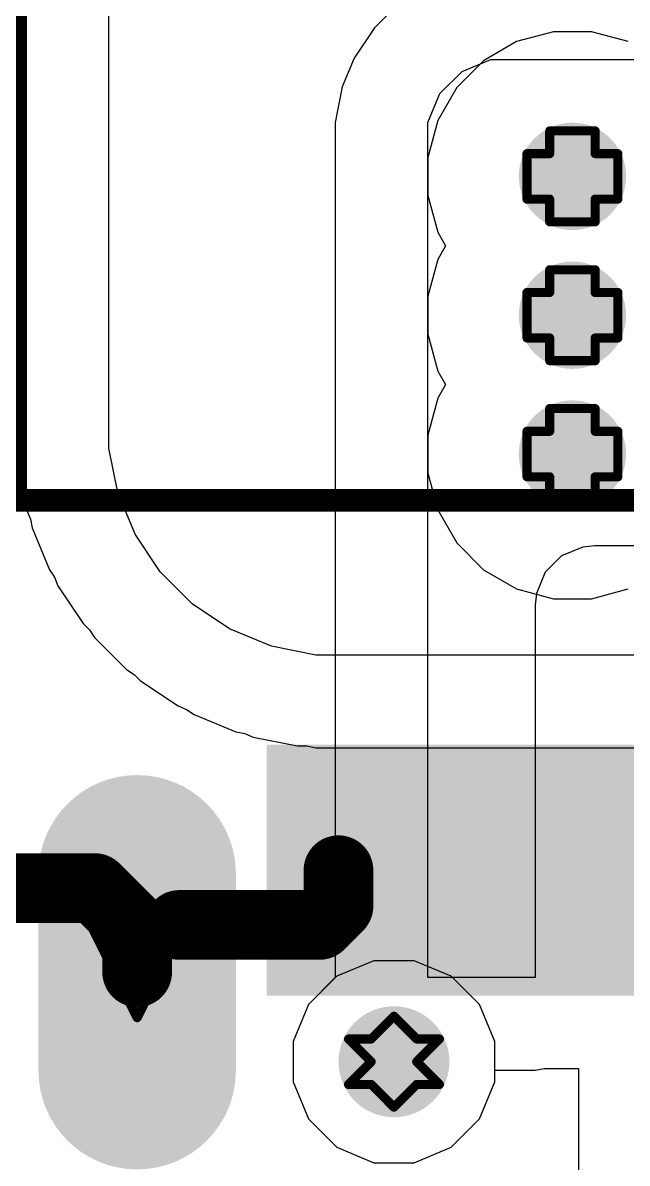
# Model space of a CAD drawing. Header units: inches. Extents: x -18 to 202, y -11 to 119.
# Drawn here: x 20.97 to 24.35, y 2.06 to 8.43 of the extents above; entities that cross this region are included whole.
import ezdxf

# ---------------------------------------------------------------- set-up
doc = ezdxf.new("R2010")
doc.units = ezdxf.units.IN
for name, color, linetype in [('Board Outline', 216, 'Continuous'), ('Bottom Layer', 5, 'Continuous'), ('Bottom Solder', 6, 'Continuous'), ('Drill Drawing', 1, 'Continuous'), ('Ground', 16, 'Continuous'), ('Multi-Layer', 9, 'Continuous'), ('Pad Holes', 156, 'Continuous'), ('Power', 76, 'Continuous'), ('Top Layer', 1, 'Continuous'), ('Top Overlay', 2, 'Continuous'), ('Top Paste', 8, 'Continuous'), ('Top Solder', 216, 'Continuous'), ('Via Holes', 16, 'Continuous')]:
    doc.layers.add(name, color=color, linetype=linetype)

# ---------------------------------------------------------------- blocks, each defined once
blk = doc.blocks.new('TYPE_C_31_M_12__64')
at = {"layer": 'Bottom Layer'}
h = blk.add_hatch(color=5, dxfattribs=at)
edge = h.paths.add_edge_path()
edge.add_arc((-4.325, 2.355), 0.45, 0, 180)
edge.add_line((-4.775, 2.355), (-4.775, 1.255))
edge.add_arc((-4.325, 1.255), 0.45, 180, 360)
edge.add_line((-3.875, 1.255), (-3.875, 2.355))
at = {"layer": 'Bottom Solder'}
h = blk.add_hatch(color=6, dxfattribs=at)
edge = h.paths.add_edge_path()
edge.add_arc((-4.325, 2.355), 0.5516, 0, 180)
edge.add_line((-4.8766, 2.355), (-4.8766, 1.255))
edge.add_arc((-4.325, 1.255), 0.5516, 180, 360)
edge.add_line((-3.7734, 1.255), (-3.7734, 2.355))
h = blk.add_hatch(color=6, dxfattribs=at)
edge = h.paths.add_edge_path()
edge.add_arc((-2.89, 1.305), 0.1016, 0, 360)
at = {"layer": 'Ground'}
h = blk.add_hatch(color=16, dxfattribs=at)
edge = h.paths.add_edge_path()
edge.add_arc((-4.325, 2.355), 0.45, 0, 180)
edge.add_line((-4.775, 2.355), (-4.775, 1.255))
edge.add_arc((-4.325, 1.255), 0.45, 180, 360)
edge.add_line((-3.875, 1.255), (-3.875, 2.355))
at = {"layer": 'Multi-Layer'}
h = blk.add_hatch(color=9, dxfattribs=at)
edge = h.paths.add_edge_path()
edge.add_arc((-4.325, 2.355), 0.45, 0, 180)
edge.add_line((-4.775, 2.355), (-4.775, 1.255))
edge.add_arc((-4.325, 1.255), 0.45, 180, 360)
edge.add_line((-3.875, 1.255), (-3.875, 2.355))
at = {"layer": 'Pad Holes'}
h = blk.add_hatch(color=7, dxfattribs=at)
edge = h.paths.add_edge_path()
edge.add_arc((-4.325, 1.255), 0.3, 180, 360)
edge.add_line((-4.025, 1.255), (-4.025, 2.355))
edge.add_arc((-4.325, 2.355), 0.3, 0, 180)
edge.add_line((-4.625, 2.355), (-4.625, 1.255))
h = blk.add_hatch(color=7, dxfattribs=at)
edge = h.paths.add_edge_path()
edge.add_arc((-2.89, 1.305), 0.31, 0, 360)
at = {"layer": 'Power'}
h = blk.add_hatch(color=76, dxfattribs=at)
edge = h.paths.add_edge_path()
edge.add_arc((-4.325, 2.355), 0.45, 0, 180)
edge.add_line((-4.775, 2.355), (-4.775, 1.255))
edge.add_arc((-4.325, 1.255), 0.45, 180, 360)
edge.add_line((-3.875, 1.255), (-3.875, 2.355))
at = {"layer": 'Top Layer'}
for points in [[(-3.5, 2.975), (-2.9, 2.975), (-2.9, 1.775), (-3.5, 1.775)], [(-2.7, 2.975), (-2.1, 2.975), (-2.1, 1.775), (-2.7, 1.775)], [(-1.9, 2.975), (-1.6, 2.975), (-1.6, 1.775), (-1.9, 1.775)]]:
    blk.add_hatch(color=1, dxfattribs=at).paths.add_polyline_path(points)
h = blk.add_hatch(color=1, dxfattribs=at)
edge = h.paths.add_edge_path()
edge.add_arc((-4.325, 2.355), 0.45, 0, 180)
edge.add_line((-4.775, 2.355), (-4.775, 1.255))
edge.add_arc((-4.325, 1.255), 0.45, 180, 360)
edge.add_line((-3.875, 1.255), (-3.875, 2.355))
at = {"layer": 'Top Paste'}
for points in [[(-3.5, 2.975), (-2.9, 2.975), (-2.9, 1.775), (-3.5, 1.775)], [(-2.7, 2.975), (-2.1, 2.975), (-2.1, 1.775), (-2.7, 1.775)], [(-1.9, 2.975), (-1.6, 2.975), (-1.6, 1.775), (-1.9, 1.775)]]:
    blk.add_hatch(color=8, dxfattribs=at).paths.add_polyline_path(points)
at = {"layer": 'Top Solder'}
for points in [[(-3.6016, 3.0766), (-2.7984, 3.0766), (-2.7984, 1.6734), (-3.6016, 1.6734)], [(-2.8016, 3.0766), (-1.9984, 3.0766), (-1.9984, 1.6734), (-2.8016, 1.6734)], [(-2.0016, 3.0766), (-1.4984, 3.0766), (-1.4984, 1.6734), (-2.0016, 1.6734)]]:
    blk.add_hatch(color=216, dxfattribs=at).paths.add_polyline_path(points)
h = blk.add_hatch(color=216, dxfattribs=at)
edge = h.paths.add_edge_path()
edge.add_arc((-4.325, 2.355), 0.5516, 0, 180)
edge.add_line((-4.8766, 2.355), (-4.8766, 1.255))
edge.add_arc((-4.325, 1.255), 0.5516, 180, 360)
edge.add_line((-3.7734, 1.255), (-3.7734, 2.355))
h = blk.add_hatch(color=216, dxfattribs=at)
edge = h.paths.add_edge_path()
edge.add_arc((-2.89, 1.305), 0.1016, 0, 360)
blk = doc.blocks.new('UWD_470_F_10__D___101')
at = {"layer": 'Top Overlay'}
for points in [[(5.1308, 5.207, 0.127, 0.127, 0), (-3.6068, 5.207, 0.127, 0.127, 0)], [(5.1308, 5.207, 0.127, 0.127, 0), (5.1308, 1.8034, 0.127, 0.127, 0)]]:
    blk.add_lwpolyline(points, format="xyseb", dxfattribs=at)
blk.add_lwpolyline([(5.0991, 5.207, 0.0635, 0.0635, 1), (5.1626, 5.207, 0.0635, 0.0635, 1)], format="xyseb", close=True, dxfattribs=at)
blk.add_lwpolyline([(5.0991, 5.207, 0.0635, 0.0635, 1), (5.1626, 5.207, 0.0635, 0.0635, 1)], format="xyseb", close=True, dxfattribs=at)

msp = doc.modelspace()

# ---------------------------------------------------------------- hatches: boundary and pattern name
at = {"layer": 'Bottom Layer'}
h = msp.add_hatch(color=5, dxfattribs=at)
edge = h.paths.add_edge_path()
edge.add_arc((24.0414, 7.5762), 0.3, 0, 360)
h = msp.add_hatch(color=5, dxfattribs=at)
edge = h.paths.add_edge_path()
edge.add_arc((24.0414, 6.8005), 0.3, 0, 360)
h = msp.add_hatch(color=5, dxfattribs=at)
edge = h.paths.add_edge_path()
edge.add_arc((24.0414, 6.0249), 0.3, 0, 360)
at = {"layer": 'Ground'}
h = msp.add_hatch(color=16, dxfattribs=at)
edge = h.paths.add_edge_path()
edge.add_arc((24.0414, 7.5762), 0.3, 0, 360)
h = msp.add_hatch(color=16, dxfattribs=at)
edge = h.paths.add_edge_path()
edge.add_arc((24.0414, 6.8005), 0.3, 0, 360)
h = msp.add_hatch(color=16, dxfattribs=at)
edge = h.paths.add_edge_path()
edge.add_arc((24.0414, 6.0249), 0.3, 0, 360)
at = {"layer": 'Power'}
h = msp.add_hatch(color=76, dxfattribs=at)
edge = h.paths.add_edge_path()
edge.add_arc((24.0414, 7.5762), 0.3, 0, 360)
h = msp.add_hatch(color=76, dxfattribs=at)
edge = h.paths.add_edge_path()
edge.add_arc((24.0414, 6.8005), 0.3, 0, 360)
h = msp.add_hatch(color=76, dxfattribs=at)
edge = h.paths.add_edge_path()
edge.add_arc((24.0414, 6.0249), 0.3, 0, 360)
at = {"layer": 'Top Layer'}
h = msp.add_hatch(color=1, dxfattribs=at)
edge = h.paths.add_edge_path()
edge.add_arc((24.0414, 7.5762), 0.3, 0, 360)
h = msp.add_hatch(color=1, dxfattribs=at)
edge = h.paths.add_edge_path()
edge.add_arc((24.0414, 6.8005), 0.3, 0, 360)
h = msp.add_hatch(color=1, dxfattribs=at)
edge = h.paths.add_edge_path()
edge.add_arc((24.0414, 6.0249), 0.3, 0, 360)
at = {"layer": 'Via Holes'}
h = msp.add_hatch(color=7, dxfattribs=at)
edge = h.paths.add_edge_path()
edge.add_arc((24.0414, 7.5762), 0.15, 0, 360)
h = msp.add_hatch(color=7, dxfattribs=at)
edge = h.paths.add_edge_path()
edge.add_arc((24.0414, 6.8005), 0.15, 0, 360)
h = msp.add_hatch(color=7, dxfattribs=at)
edge = h.paths.add_edge_path()
edge.add_arc((24.0414, 6.0249), 0.15, 0, 360)

# ---------------------------------------------------------------- linework, layer by layer
at = {"layer": 'Board Outline'}
msp.add_lwpolyline([(44.2299, 62.3099, 0.254, 0.254, -3.535496), (7.5647, 62.2891, 0.254, 0.254, 0)], format="xyseb", dxfattribs=at)
at = {"layer": 'Bottom Layer'}
for p, q in [((23.9351, 8.3842), (23.7296, 8.3291)), ((24.1478, 8.3842), (23.9351, 8.3842)), ((24.3533, 8.3291), (24.1478, 8.3842)), ((23.7296, 8.3291), (23.5453, 8.2227)), ((23.5453, 8.2227), (23.3949, 8.0723)), ((23.3949, 8.0723), (23.2885, 7.888)), ((23.2885, 7.888), (23.2334, 7.6825)), ((23.2334, 7.6825), (23.2334, 7.4698)), ((23.2334, 7.4698), (23.2885, 7.2643)), ((23.2885, 7.2643), (23.3323, 7.1883)), ((23.3323, 7.1883), (23.2885, 7.1124)), ((23.2885, 7.1124), (23.2334, 6.9069)), ((23.2334, 6.9069), (23.2334, 6.6942)), ((23.2334, 6.6942), (23.2885, 6.4887)), ((23.2885, 6.4887), (23.3323, 6.4127)), ((23.3323, 6.4127), (23.2885, 6.3368)), ((23.2885, 6.3368), (23.2334, 6.1313)), ((23.2334, 6.1313), (23.2334, 5.9185)), ((23.2334, 5.9185), (23.2885, 5.713)), ((23.2885, 5.713), (23.3949, 5.5288)), ((23.3949, 5.5288), (23.5453, 5.3784)), ((23.5453, 5.3784), (23.7296, 5.272)), ((23.7296, 5.272), (23.9351, 5.2169)), ((24.1478, 5.2169), (24.3533, 5.272)), ((23.9351, 5.2169), (24.1478, 5.2169)), ((22.9318, 3.1938), (22.7245, 3.1079)), ((23.1562, 3.1938), (22.9318, 3.1938)), ((23.3635, 3.1079), (23.1562, 3.1938)), ((22.7245, 3.1079), (22.5659, 2.9493)), ((23.5222, 2.9493), (23.3635, 3.1079)), ((22.5659, 2.9493), (22.48, 2.742)), ((23.608, 2.742), (23.5222, 2.9493)), ((22.48, 2.742), (22.48, 2.5176)), ((23.608, 2.5176), (23.608, 2.742)), ((22.48, 2.5176), (22.5659, 2.3103)), ((23.5222, 2.3103), (23.608, 2.5176)), ((22.5659, 2.3103), (22.7245, 2.1517)), ((23.3635, 2.1517), (23.5222, 2.3103)), ((22.7245, 2.1517), (22.9318, 2.0658)), ((23.1562, 2.0658), (23.3635, 2.1517)), ((22.9318, 2.0658), (23.1562, 2.0658))]:
    msp.add_line(p, q, dxfattribs=at)
at = {"layer": 'Drill Drawing'}
for points in [[(23.9144, 7.7032, 0.0508, 0.0508, 0), (23.9144, 7.8302, 0.0508, 0.0508, 0)], [(23.9144, 7.8302, 0.0508, 0.0508, 0), (24.1684, 7.8302, 0.0508, 0.0508, 0)], [(24.1684, 7.7032, 0.0508, 0.0508, 0), (24.1684, 7.8302, 0.0508, 0.0508, 0)], [(23.7874, 7.4492, 0.0508, 0.0508, 0), (23.7874, 7.7032, 0.0508, 0.0508, 0)], [(23.7874, 7.7032, 0.0508, 0.0508, 0), (23.9144, 7.7032, 0.0508, 0.0508, 0)], [(24.1684, 7.7032, 0.0508, 0.0508, 0), (24.2954, 7.7032, 0.0508, 0.0508, 0)], [(24.2954, 7.4492, 0.0508, 0.0508, 0), (24.2954, 7.7032, 0.0508, 0.0508, 0)], [(23.7874, 7.4492, 0.0508, 0.0508, 0), (23.9144, 7.4492, 0.0508, 0.0508, 0)], [(23.9144, 7.3222, 0.0508, 0.0508, 0), (23.9144, 7.4492, 0.0508, 0.0508, 0)], [(24.1684, 7.4492, 0.0508, 0.0508, 0), (24.2954, 7.4492, 0.0508, 0.0508, 0)], [(24.1684, 7.3222, 0.0508, 0.0508, 0), (24.1684, 7.4492, 0.0508, 0.0508, 0)], [(23.9144, 7.3222, 0.0508, 0.0508, 0), (24.1684, 7.3222, 0.0508, 0.0508, 0)], [(23.9144, 6.9275, 0.0508, 0.0508, 0), (23.9144, 7.0545, 0.0508, 0.0508, 0)], [(23.9144, 7.0545, 0.0508, 0.0508, 0), (24.1684, 7.0545, 0.0508, 0.0508, 0)], [(24.1684, 6.9275, 0.0508, 0.0508, 0), (24.1684, 7.0545, 0.0508, 0.0508, 0)], [(23.7874, 6.6735, 0.0508, 0.0508, 0), (23.7874, 6.9275, 0.0508, 0.0508, 0)], [(23.7874, 6.9275, 0.0508, 0.0508, 0), (23.9144, 6.9275, 0.0508, 0.0508, 0)], [(24.1684, 6.9275, 0.0508, 0.0508, 0), (24.2954, 6.9275, 0.0508, 0.0508, 0)], [(24.2954, 6.6735, 0.0508, 0.0508, 0), (24.2954, 6.9275, 0.0508, 0.0508, 0)], [(23.7874, 6.6735, 0.0508, 0.0508, 0), (23.9144, 6.6735, 0.0508, 0.0508, 0)], [(23.9144, 6.5465, 0.0508, 0.0508, 0), (23.9144, 6.6735, 0.0508, 0.0508, 0)], [(24.1684, 6.6735, 0.0508, 0.0508, 0), (24.2954, 6.6735, 0.0508, 0.0508, 0)], [(24.1684, 6.5465, 0.0508, 0.0508, 0), (24.1684, 6.6735, 0.0508, 0.0508, 0)], [(23.9144, 6.5465, 0.0508, 0.0508, 0), (24.1684, 6.5465, 0.0508, 0.0508, 0)], [(23.9144, 6.1519, 0.0508, 0.0508, 0), (23.9144, 6.2789, 0.0508, 0.0508, 0)], [(23.9144, 6.2789, 0.0508, 0.0508, 0), (24.1684, 6.2789, 0.0508, 0.0508, 0)], [(24.1684, 6.1519, 0.0508, 0.0508, 0), (24.1684, 6.2789, 0.0508, 0.0508, 0)], [(23.7874, 5.8979, 0.0508, 0.0508, 0), (23.7874, 6.1519, 0.0508, 0.0508, 0)], [(23.7874, 6.1519, 0.0508, 0.0508, 0), (23.9144, 6.1519, 0.0508, 0.0508, 0)], [(24.1684, 6.1519, 0.0508, 0.0508, 0), (24.2954, 6.1519, 0.0508, 0.0508, 0)], [(24.2954, 5.8979, 0.0508, 0.0508, 0), (24.2954, 6.1519, 0.0508, 0.0508, 0)], [(23.7874, 5.8979, 0.0508, 0.0508, 0), (23.9144, 5.8979, 0.0508, 0.0508, 0)], [(23.9144, 5.7709, 0.0508, 0.0508, 0), (23.9144, 5.8979, 0.0508, 0.0508, 0)], [(24.1684, 5.8979, 0.0508, 0.0508, 0), (24.2954, 5.8979, 0.0508, 0.0508, 0)], [(24.1684, 5.7709, 0.0508, 0.0508, 0), (24.1684, 5.8979, 0.0508, 0.0508, 0)], [(23.9144, 5.7709, 0.0508, 0.0508, 0), (24.1684, 5.7709, 0.0508, 0.0508, 0)], [(21.355, 3.3838, 0.0508, 0.0508, 0), (21.863, 3.3838, 0.0508, 0.0508, 0)], [(21.355, 3.3838, 0.0508, 0.0508, 0), (21.609, 2.8758, 0.0508, 0.0508, 0)], [(21.609, 2.8758, 0.0508, 0.0508, 0), (21.863, 3.3838, 0.0508, 0.0508, 0)], [(22.917, 2.7568, 0.0508, 0.0508, 0), (23.044, 2.8838, 0.0508, 0.0508, 0)], [(23.044, 2.8838, 0.0508, 0.0508, 0), (23.171, 2.7568, 0.0508, 0.0508, 0)], [(22.79, 2.7568, 0.0508, 0.0508, 0), (22.917, 2.6298, 0.0508, 0.0508, 0)], [(22.79, 2.7568, 0.0508, 0.0508, 0), (22.917, 2.7568, 0.0508, 0.0508, 0)], [(23.171, 2.7568, 0.0508, 0.0508, 0), (23.298, 2.7568, 0.0508, 0.0508, 0)], [(23.171, 2.6298, 0.0508, 0.0508, 0), (23.298, 2.7568, 0.0508, 0.0508, 0)], [(22.79, 2.5028, 0.0508, 0.0508, 0), (22.917, 2.6298, 0.0508, 0.0508, 0)], [(23.171, 2.6298, 0.0508, 0.0508, 0), (23.298, 2.5028, 0.0508, 0.0508, 0)], [(22.79, 2.5028, 0.0508, 0.0508, 0), (22.917, 2.5028, 0.0508, 0.0508, 0)], [(22.917, 2.5028, 0.0508, 0.0508, 0), (23.044, 2.3758, 0.0508, 0.0508, 0)], [(23.044, 2.3758, 0.0508, 0.0508, 0), (23.171, 2.5028, 0.0508, 0.0508, 0)], [(23.171, 2.5028, 0.0508, 0.0508, 0), (23.298, 2.5028, 0.0508, 0.0508, 0)]]:
    msp.add_lwpolyline(points, format="xyseb", dxfattribs=at)
for points in [[(23.9017, 7.8302, 0.0254, 0.0254, 1), (23.9271, 7.8302, 0.0254, 0.0254, 1)], [(23.9017, 7.8302, 0.0254, 0.0254, 1), (23.9271, 7.8302, 0.0254, 0.0254, 1)], [(24.1557, 7.8302, 0.0254, 0.0254, 1), (24.1811, 7.8302, 0.0254, 0.0254, 1)], [(24.1557, 7.8302, 0.0254, 0.0254, 1), (24.1811, 7.8302, 0.0254, 0.0254, 1)], [(23.7747, 7.7032, 0.0254, 0.0254, 1), (23.8001, 7.7032, 0.0254, 0.0254, 1)], [(23.7747, 7.7032, 0.0254, 0.0254, 1), (23.8001, 7.7032, 0.0254, 0.0254, 1)], [(23.9017, 7.7032, 0.0254, 0.0254, 1), (23.9271, 7.7032, 0.0254, 0.0254, 1)], [(23.9017, 7.7032, 0.0254, 0.0254, 1), (23.9271, 7.7032, 0.0254, 0.0254, 1)], [(24.1557, 7.7032, 0.0254, 0.0254, 1), (24.1811, 7.7032, 0.0254, 0.0254, 1)], [(24.1557, 7.7032, 0.0254, 0.0254, 1), (24.1811, 7.7032, 0.0254, 0.0254, 1)], [(24.2827, 7.7032, 0.0254, 0.0254, 1), (24.3081, 7.7032, 0.0254, 0.0254, 1)], [(24.2827, 7.7032, 0.0254, 0.0254, 1), (24.3081, 7.7032, 0.0254, 0.0254, 1)], [(23.7747, 7.4492, 0.0254, 0.0254, 1), (23.8001, 7.4492, 0.0254, 0.0254, 1)], [(23.7747, 7.4492, 0.0254, 0.0254, 1), (23.8001, 7.4492, 0.0254, 0.0254, 1)], [(23.9017, 7.4492, 0.0254, 0.0254, 1), (23.9271, 7.4492, 0.0254, 0.0254, 1)], [(23.9017, 7.4492, 0.0254, 0.0254, 1), (23.9271, 7.4492, 0.0254, 0.0254, 1)], [(24.1557, 7.4492, 0.0254, 0.0254, 1), (24.1811, 7.4492, 0.0254, 0.0254, 1)], [(24.1557, 7.4492, 0.0254, 0.0254, 1), (24.1811, 7.4492, 0.0254, 0.0254, 1)], [(24.2827, 7.4492, 0.0254, 0.0254, 1), (24.3081, 7.4492, 0.0254, 0.0254, 1)], [(24.2827, 7.4492, 0.0254, 0.0254, 1), (24.3081, 7.4492, 0.0254, 0.0254, 1)], [(23.9017, 7.3222, 0.0254, 0.0254, 1), (23.9271, 7.3222, 0.0254, 0.0254, 1)], [(23.9017, 7.3222, 0.0254, 0.0254, 1), (23.9271, 7.3222, 0.0254, 0.0254, 1)], [(24.1557, 7.3222, 0.0254, 0.0254, 1), (24.1811, 7.3222, 0.0254, 0.0254, 1)], [(24.1557, 7.3222, 0.0254, 0.0254, 1), (24.1811, 7.3222, 0.0254, 0.0254, 1)], [(23.9017, 7.0545, 0.0254, 0.0254, 1), (23.9271, 7.0545, 0.0254, 0.0254, 1)], [(23.9017, 7.0545, 0.0254, 0.0254, 1), (23.9271, 7.0545, 0.0254, 0.0254, 1)], [(24.1557, 7.0545, 0.0254, 0.0254, 1), (24.1811, 7.0545, 0.0254, 0.0254, 1)], [(24.1557, 7.0545, 0.0254, 0.0254, 1), (24.1811, 7.0545, 0.0254, 0.0254, 1)], [(23.7747, 6.9275, 0.0254, 0.0254, 1), (23.8001, 6.9275, 0.0254, 0.0254, 1)], [(23.7747, 6.9275, 0.0254, 0.0254, 1), (23.8001, 6.9275, 0.0254, 0.0254, 1)], [(23.9017, 6.9275, 0.0254, 0.0254, 1), (23.9271, 6.9275, 0.0254, 0.0254, 1)], [(23.9017, 6.9275, 0.0254, 0.0254, 1), (23.9271, 6.9275, 0.0254, 0.0254, 1)], [(24.1557, 6.9275, 0.0254, 0.0254, 1), (24.1811, 6.9275, 0.0254, 0.0254, 1)], [(24.1557, 6.9275, 0.0254, 0.0254, 1), (24.1811, 6.9275, 0.0254, 0.0254, 1)], [(24.2827, 6.9275, 0.0254, 0.0254, 1), (24.3081, 6.9275, 0.0254, 0.0254, 1)], [(24.2827, 6.9275, 0.0254, 0.0254, 1), (24.3081, 6.9275, 0.0254, 0.0254, 1)], [(23.7747, 6.6735, 0.0254, 0.0254, 1), (23.8001, 6.6735, 0.0254, 0.0254, 1)], [(23.7747, 6.6735, 0.0254, 0.0254, 1), (23.8001, 6.6735, 0.0254, 0.0254, 1)], [(23.9017, 6.6735, 0.0254, 0.0254, 1), (23.9271, 6.6735, 0.0254, 0.0254, 1)], [(23.9017, 6.6735, 0.0254, 0.0254, 1), (23.9271, 6.6735, 0.0254, 0.0254, 1)], [(24.1557, 6.6735, 0.0254, 0.0254, 1), (24.1811, 6.6735, 0.0254, 0.0254, 1)], [(24.1557, 6.6735, 0.0254, 0.0254, 1), (24.1811, 6.6735, 0.0254, 0.0254, 1)], [(24.2827, 6.6735, 0.0254, 0.0254, 1), (24.3081, 6.6735, 0.0254, 0.0254, 1)], [(24.2827, 6.6735, 0.0254, 0.0254, 1), (24.3081, 6.6735, 0.0254, 0.0254, 1)], [(23.9017, 6.5465, 0.0254, 0.0254, 1), (23.9271, 6.5465, 0.0254, 0.0254, 1)], [(23.9017, 6.5465, 0.0254, 0.0254, 1), (23.9271, 6.5465, 0.0254, 0.0254, 1)], [(24.1557, 6.5465, 0.0254, 0.0254, 1), (24.1811, 6.5465, 0.0254, 0.0254, 1)], [(24.1557, 6.5465, 0.0254, 0.0254, 1), (24.1811, 6.5465, 0.0254, 0.0254, 1)], [(23.9017, 6.2789, 0.0254, 0.0254, 1), (23.9271, 6.2789, 0.0254, 0.0254, 1)], [(23.9017, 6.2789, 0.0254, 0.0254, 1), (23.9271, 6.2789, 0.0254, 0.0254, 1)], [(24.1557, 6.2789, 0.0254, 0.0254, 1), (24.1811, 6.2789, 0.0254, 0.0254, 1)], [(24.1557, 6.2789, 0.0254, 0.0254, 1), (24.1811, 6.2789, 0.0254, 0.0254, 1)], [(23.7747, 6.1519, 0.0254, 0.0254, 1), (23.8001, 6.1519, 0.0254, 0.0254, 1)], [(23.7747, 6.1519, 0.0254, 0.0254, 1), (23.8001, 6.1519, 0.0254, 0.0254, 1)], [(23.9017, 6.1519, 0.0254, 0.0254, 1), (23.9271, 6.1519, 0.0254, 0.0254, 1)], [(23.9017, 6.1519, 0.0254, 0.0254, 1), (23.9271, 6.1519, 0.0254, 0.0254, 1)], [(24.1557, 6.1519, 0.0254, 0.0254, 1), (24.1811, 6.1519, 0.0254, 0.0254, 1)], [(24.1557, 6.1519, 0.0254, 0.0254, 1), (24.1811, 6.1519, 0.0254, 0.0254, 1)], [(24.2827, 6.1519, 0.0254, 0.0254, 1), (24.3081, 6.1519, 0.0254, 0.0254, 1)], [(24.2827, 6.1519, 0.0254, 0.0254, 1), (24.3081, 6.1519, 0.0254, 0.0254, 1)], [(23.7747, 5.8979, 0.0254, 0.0254, 1), (23.8001, 5.8979, 0.0254, 0.0254, 1)], [(23.7747, 5.8979, 0.0254, 0.0254, 1), (23.8001, 5.8979, 0.0254, 0.0254, 1)], [(23.9017, 5.8979, 0.0254, 0.0254, 1), (23.9271, 5.8979, 0.0254, 0.0254, 1)], [(23.9017, 5.8979, 0.0254, 0.0254, 1), (23.9271, 5.8979, 0.0254, 0.0254, 1)], [(24.1557, 5.8979, 0.0254, 0.0254, 1), (24.1811, 5.8979, 0.0254, 0.0254, 1)], [(24.1557, 5.8979, 0.0254, 0.0254, 1), (24.1811, 5.8979, 0.0254, 0.0254, 1)], [(24.2827, 5.8979, 0.0254, 0.0254, 1), (24.3081, 5.8979, 0.0254, 0.0254, 1)], [(24.2827, 5.8979, 0.0254, 0.0254, 1), (24.3081, 5.8979, 0.0254, 0.0254, 1)], [(23.9017, 5.7709, 0.0254, 0.0254, 1), (23.9271, 5.7709, 0.0254, 0.0254, 1)], [(23.9017, 5.7709, 0.0254, 0.0254, 1), (23.9271, 5.7709, 0.0254, 0.0254, 1)], [(24.1557, 5.7709, 0.0254, 0.0254, 1), (24.1811, 5.7709, 0.0254, 0.0254, 1)], [(24.1557, 5.7709, 0.0254, 0.0254, 1), (24.1811, 5.7709, 0.0254, 0.0254, 1)], [(21.3423, 3.3838, 0.0254, 0.0254, 1), (21.3677, 3.3838, 0.0254, 0.0254, 1)], [(21.3423, 3.3838, 0.0254, 0.0254, 1), (21.3677, 3.3838, 0.0254, 0.0254, 1)], [(21.8503, 3.3838, 0.0254, 0.0254, 1), (21.8757, 3.3838, 0.0254, 0.0254, 1)], [(21.8503, 3.3838, 0.0254, 0.0254, 1), (21.8757, 3.3838, 0.0254, 0.0254, 1)], [(21.5963, 2.8758, 0.0254, 0.0254, 1), (21.6217, 2.8758, 0.0254, 0.0254, 1)], [(21.5963, 2.8758, 0.0254, 0.0254, 1), (21.6217, 2.8758, 0.0254, 0.0254, 1)], [(23.0313, 2.8838, 0.0254, 0.0254, 1), (23.0567, 2.8838, 0.0254, 0.0254, 1)], [(23.0313, 2.8838, 0.0254, 0.0254, 1), (23.0567, 2.8838, 0.0254, 0.0254, 1)], [(22.7773, 2.7568, 0.0254, 0.0254, 1), (22.8027, 2.7568, 0.0254, 0.0254, 1)], [(22.7773, 2.7568, 0.0254, 0.0254, 1), (22.8027, 2.7568, 0.0254, 0.0254, 1)], [(22.9043, 2.7568, 0.0254, 0.0254, 1), (22.9297, 2.7568, 0.0254, 0.0254, 1)], [(22.9043, 2.7568, 0.0254, 0.0254, 1), (22.9297, 2.7568, 0.0254, 0.0254, 1)], [(23.1583, 2.7568, 0.0254, 0.0254, 1), (23.1837, 2.7568, 0.0254, 0.0254, 1)], [(23.1583, 2.7568, 0.0254, 0.0254, 1), (23.1837, 2.7568, 0.0254, 0.0254, 1)], [(23.2853, 2.7568, 0.0254, 0.0254, 1), (23.3107, 2.7568, 0.0254, 0.0254, 1)], [(23.2853, 2.7568, 0.0254, 0.0254, 1), (23.3107, 2.7568, 0.0254, 0.0254, 1)], [(22.9043, 2.6298, 0.0254, 0.0254, 1), (22.9297, 2.6298, 0.0254, 0.0254, 1)], [(22.9043, 2.6298, 0.0254, 0.0254, 1), (22.9297, 2.6298, 0.0254, 0.0254, 1)], [(23.1583, 2.6298, 0.0254, 0.0254, 1), (23.1837, 2.6298, 0.0254, 0.0254, 1)], [(23.1583, 2.6298, 0.0254, 0.0254, 1), (23.1837, 2.6298, 0.0254, 0.0254, 1)], [(22.7773, 2.5028, 0.0254, 0.0254, 1), (22.8027, 2.5028, 0.0254, 0.0254, 1)], [(22.7773, 2.5028, 0.0254, 0.0254, 1), (22.8027, 2.5028, 0.0254, 0.0254, 1)], [(22.9043, 2.5028, 0.0254, 0.0254, 1), (22.9297, 2.5028, 0.0254, 0.0254, 1)], [(22.9043, 2.5028, 0.0254, 0.0254, 1), (22.9297, 2.5028, 0.0254, 0.0254, 1)], [(23.1583, 2.5028, 0.0254, 0.0254, 1), (23.1837, 2.5028, 0.0254, 0.0254, 1)], [(23.1583, 2.5028, 0.0254, 0.0254, 1), (23.1837, 2.5028, 0.0254, 0.0254, 1)], [(23.2853, 2.5028, 0.0254, 0.0254, 1), (23.3107, 2.5028, 0.0254, 0.0254, 1)], [(23.2853, 2.5028, 0.0254, 0.0254, 1), (23.3107, 2.5028, 0.0254, 0.0254, 1)], [(23.0313, 2.3758, 0.0254, 0.0254, 1), (23.0567, 2.3758, 0.0254, 0.0254, 1)], [(23.0313, 2.3758, 0.0254, 0.0254, 1), (23.0567, 2.3758, 0.0254, 0.0254, 1)]]:
    msp.add_lwpolyline(points, format="xyseb", close=True, dxfattribs=at)
at = {"layer": 'Ground'}
for p, q in [((23.9351, 8.3842), (23.7296, 8.3291)), ((24.1478, 8.3842), (23.9351, 8.3842)), ((24.3533, 8.3291), (24.1478, 8.3842)), ((23.7296, 8.3291), (23.5453, 8.2227)), ((23.5453, 8.2227), (23.3949, 8.0723)), ((23.3949, 8.0723), (23.2885, 7.888)), ((23.2885, 7.888), (23.2334, 7.6825)), ((23.2334, 7.6825), (23.2334, 7.4698)), ((23.2334, 7.4698), (23.2885, 7.2643)), ((23.2885, 7.2643), (23.3323, 7.1883)), ((23.3323, 7.1883), (23.2885, 7.1124)), ((23.2885, 7.1124), (23.2334, 6.9069)), ((23.2334, 6.9069), (23.2334, 6.6942)), ((23.2334, 6.6942), (23.2885, 6.4887)), ((23.2885, 6.4887), (23.3323, 6.4127)), ((23.3323, 6.4127), (23.2885, 6.3368)), ((23.2885, 6.3368), (23.2334, 6.1313)), ((23.2334, 6.1313), (23.2334, 5.9185)), ((23.2334, 5.9185), (23.2885, 5.713)), ((23.2885, 5.713), (23.3949, 5.5288)), ((23.3949, 5.5288), (23.5453, 5.3784)), ((23.5453, 5.3784), (23.7296, 5.272)), ((23.7296, 5.272), (23.9351, 5.2169)), ((24.1478, 5.2169), (24.3533, 5.272)), ((23.9351, 5.2169), (24.1478, 5.2169)), ((22.9318, 3.1938), (22.7245, 3.1079)), ((23.1562, 3.1938), (22.9318, 3.1938)), ((23.3635, 3.1079), (23.1562, 3.1938)), ((22.7245, 3.1079), (22.5659, 2.9493)), ((23.5222, 2.9493), (23.3635, 3.1079)), ((22.5659, 2.9493), (22.48, 2.742)), ((23.608, 2.742), (23.5222, 2.9493)), ((22.48, 2.742), (22.48, 2.5176)), ((23.608, 2.5176), (23.608, 2.742)), ((22.48, 2.5176), (22.5659, 2.3103)), ((23.5222, 2.3103), (23.608, 2.5176)), ((22.5659, 2.3103), (22.7245, 2.1517)), ((23.3635, 2.1517), (23.5222, 2.3103)), ((22.7245, 2.1517), (22.9318, 2.0658)), ((23.1562, 2.0658), (23.3635, 2.1517)), ((22.9318, 2.0658), (23.1562, 2.0658))]:
    msp.add_line(p, q, dxfattribs=at)
at = {"layer": 'Power'}
for p, q in [((21.4512, 6.184), (21.4512, 14.8291)), ((21.4512, 6.0577), (21.4512, 6.184)), ((21.5004, 5.8101), (21.4512, 6.0577)), ((20.9432, 5.9567), (20.9924, 5.7091)), ((21.5971, 5.5768), (21.5004, 5.8101)), ((20.9924, 5.7091), (21.012, 5.6619)), ((21.012, 5.6619), (21.0219, 5.6119)), ((21.0219, 5.6119), (21.1185, 5.3786)), ((21.7373, 5.3669), (21.5971, 5.5768)), ((21.1185, 5.3786), (21.1469, 5.3362)), ((21.9159, 5.1883), (21.7373, 5.3669)), ((21.1469, 5.3362), (21.1664, 5.2891)), ((21.1664, 5.2891), (21.3067, 5.0791)), ((22.1258, 5.0481), (21.9159, 5.1883)), ((21.3067, 5.0791), (21.3427, 5.043)), ((21.3427, 5.043), (21.3711, 5.0006)), ((22.3591, 4.9514), (22.1258, 5.0481)), ((21.3711, 5.0006), (21.5496, 4.8221)), ((22.6068, 4.9022), (22.3591, 4.9514)), ((22.733, 4.9022), (22.6068, 4.9022)), ((27.7368, 4.9022), (22.733, 4.9022)), ((21.5496, 4.8221), (21.5921, 4.7937)), ((21.5921, 4.7937), (21.6281, 4.7577)), ((21.6281, 4.7577), (21.8381, 4.6174)), ((21.8381, 4.6174), (21.8852, 4.5979)), ((21.8852, 4.5979), (21.9276, 4.5695)), ((21.9276, 4.5695), (22.1609, 4.4729)), ((22.1609, 4.4729), (22.2109, 4.463)), ((22.2109, 4.463), (22.2581, 4.4434)), ((22.2581, 4.4434), (22.5057, 4.3942)), ((22.5057, 4.3942), (22.5568, 4.3942)), ((22.5568, 4.3942), (22.6068, 4.3842)), ((22.6068, 4.3842), (22.733, 4.3842)), ((22.733, 4.3842), (27.7368, 4.3842)), ((22.9318, 3.1938), (22.7245, 3.1079)), ((23.1562, 3.1938), (22.9318, 3.1938)), ((23.3635, 3.1079), (23.1562, 3.1938)), ((22.7245, 3.1079), (22.5659, 2.9493)), ((23.5222, 2.9493), (23.3635, 3.1079)), ((22.5659, 2.9493), (22.48, 2.742)), ((23.608, 2.742), (23.5222, 2.9493)), ((22.48, 2.742), (22.48, 2.5176)), ((23.608, 2.5176), (23.608, 2.742)), ((22.48, 2.5176), (22.5659, 2.3103)), ((23.5222, 2.3103), (23.608, 2.5176)), ((22.5659, 2.3103), (22.7245, 2.1517)), ((23.3635, 2.1517), (23.5222, 2.3103)), ((22.7245, 2.1517), (22.9318, 2.0658)), ((23.1562, 2.0658), (23.3635, 2.1517)), ((22.9318, 2.0658), (23.1562, 2.0658))]:
    msp.add_line(p, q, dxfattribs=at)
at = {"layer": 'Top Layer'}
for p, q in [((23.058, 8.529), (22.9346, 8.4056)), ((22.9346, 8.4056), (22.8223, 8.2376)), ((22.8223, 8.2376), (22.7555, 8.0763)), ((22.8223, 8.2376), (22.8223, 8.2376)), ((23.4243, 8.1628), (23.5855, 8.2296)), ((23.5855, 8.2296), (23.6728, 8.2296)), ((23.6728, 8.2296), (23.6728, 8.2296)), ((23.6728, 8.2296), (25.1547, 8.2296)), ((23.3008, 8.0394), (23.4243, 8.1628)), ((22.7555, 8.0763), (22.7161, 7.8781)), ((23.234, 7.8781), (23.3008, 8.0394)), ((22.7161, 7.8781), (22.7161, 7.7908)), ((23.234, 7.7908), (23.234, 7.8781)), ((22.7161, 7.7908), (22.7161, 3.0998)), ((23.234, 3.0998), (23.234, 7.7908)), ((24.1002, 5.5055), (23.981, 5.4561)), ((24.1647, 5.5118), (24.1002, 5.5055)), ((25.28, 5.5118), (24.1647, 5.5118)), ((23.981, 5.4561), (23.8897, 5.3649)), ((23.8897, 5.3649), (23.8404, 5.2457)), ((23.8404, 5.2457), (23.834, 5.1811)), ((23.834, 5.1811), (23.834, 5.1812)), ((23.834, 5.1812), (23.834, 3.0998)), ((22.7161, 3.0995), (22.5659, 2.9493)), ((22.7161, 3.0998), (22.7161, 3.0995)), ((23.834, 3.0998), (23.234, 3.0998)), ((22.5659, 2.9493), (22.48, 2.742)), ((22.48, 2.742), (22.48, 2.5176)), ((23.608, 2.5176), (23.608, 2.5819)), ((23.608, 2.5819), (23.834, 2.5819)), ((23.834, 2.5819), (23.8841, 2.5918)), ((23.8841, 2.5918), (24.0754, 2.5918)), ((24.0754, 2.5918), (24.0754, 1.6722)), ((22.48, 2.5176), (22.5659, 2.3103)), ((23.5222, 2.3103), (23.608, 2.5176)), ((22.5659, 2.3103), (22.7245, 2.1517)), ((23.3635, 2.1517), (23.5222, 2.3103)), ((22.7245, 2.1517), (22.9318, 2.0658)), ((23.1562, 2.0658), (23.3635, 2.1517)), ((22.9318, 2.0658), (23.1562, 2.0658))]:
    msp.add_line(p, q, dxfattribs=at)
for points in [[(22.734, 3.4995, 0.3894, 0.3894, 0), (22.734, 3.6998, 0.3894, 0.3894, 0)], [(20.1168, 3.5997, 0.3894, 0.3894, 0), (21.3732, 3.5997, 0.3894, 0.3894, 0)], [(21.3732, 3.5997, 0.3894, 0.3894, 0), (21.609, 3.3638, 0.3894, 0.3894, 0)], [(22.6287, 3.3942, 0.3894, 0.3894, 0), (22.734, 3.4995, 0.3894, 0.3894, 0)], [(21.8449, 3.3942, 0.3894, 0.3894, 0), (22.6287, 3.3942, 0.3894, 0.3894, 0)], [(21.609, 3.1298, 0.3894, 0.3894, 0), (21.609, 3.3638, 0.3894, 0.3894, 0)]]:
    msp.add_lwpolyline(points, format="xyseb", dxfattribs=at)
for points in [[(22.6367, 3.6998, 0.1947, 0.1947, 1), (22.8314, 3.6998, 0.1947, 0.1947, 1)], [(21.2758, 3.5997, 0.1947, 0.1947, 1), (21.4705, 3.5997, 0.1947, 0.1947, 1)], [(21.2758, 3.5997, 0.1947, 0.1947, 1), (21.4705, 3.5997, 0.1947, 0.1947, 1)], [(22.6367, 3.4995, 0.1947, 0.1947, 1), (22.8314, 3.4995, 0.1947, 0.1947, 1)], [(22.6367, 3.4995, 0.1947, 0.1947, 1), (22.8314, 3.4995, 0.1947, 0.1947, 1)], [(21.7476, 3.3942, 0.1947, 0.1947, 1), (21.9422, 3.3942, 0.1947, 0.1947, 1)], [(22.5314, 3.3942, 0.1947, 0.1947, 1), (22.7261, 3.3942, 0.1947, 0.1947, 1)], [(22.5314, 3.3942, 0.1947, 0.1947, 1), (22.7261, 3.3942, 0.1947, 0.1947, 1)], [(21.5117, 3.3638, 0.1947, 0.1947, 1), (21.7064, 3.3638, 0.1947, 0.1947, 1)], [(21.5117, 3.3638, 0.1947, 0.1947, 1), (21.7064, 3.3638, 0.1947, 0.1947, 1)], [(21.5117, 3.1298, 0.1947, 0.1947, 1), (21.7064, 3.1298, 0.1947, 0.1947, 1)]]:
    msp.add_lwpolyline(points, format="xyseb", close=True, dxfattribs=at)

# ---------------------------------------------------------------- block references
at = {"rotation": 180}
msp.add_blockref('UWD_470_F_10__D___101', (26.0604, 10.9728), dxfattribs=at)
msp.add_blockref('TYPE_C_31_M_12__64', (25.934, 1.3248))

doc.saveas('drawing.dxf')
